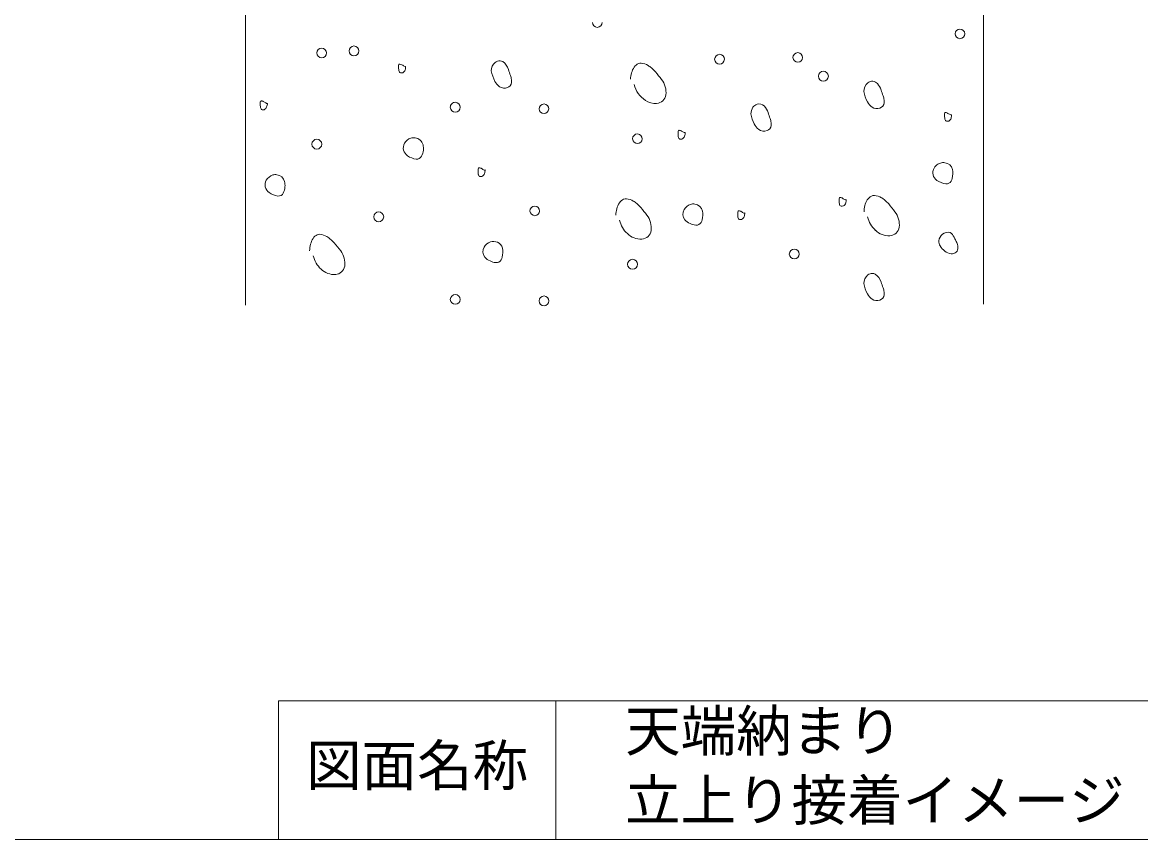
# Model space of a CAD drawing. Units: millimetres, scale not verified. Extents: x -1350 to 1350, y -943 to 920.
# Drawn here: x -35 to 772, y -880 to -291 of the extents above; entities that cross this region are included whole.
import ezdxf
from ezdxf.enums import TextEntityAlignment as Align

# ---------------------------------------------------------------- set-up
doc = ezdxf.new("R2010")
doc.units = ezdxf.units.MM
doc.header["$LTSCALE"] = 10
for name, color, linetype, lineweight in [('D-0', 7, 'Continuous', 18), ('E-E', 7, 'Continuous', 18), ('F-F', 7, 'Continuous', 18)]:
    doc.layers.add(name, color=color, linetype=linetype, lineweight=lineweight)
doc.layers.add('E-0', color=7, linetype='Continuous')
doc.styles.add('ＭＳ ゴシック', font='')
doc.styles.get('ＭＳ ゴシック').set_extended_font_data('MS Gothic')

msp = doc.modelspace()

# ---------------------------------------------------------------- linework, layer by layer
at = {"layer": 'D-0'}
msp.add_line((658.32, 67.79), (658.32, -494.01), dxfattribs=at)
msp.add_lwpolyline([(126.32, -494.61), (126.32, -237.01), (658.32, 67.79)], dxfattribs=at)
for centre, radius, start, end in [((380.12, -290.82), 3.6, 179.89907, 266.82778), ((379.79, -290.69), 3.73, 271.95125, 358.04875), ((641.42, -299.12), 3.5, 91.66375, 178.33625), ((641.27, -299.27), 3.66, 4.03963, 89.23352), ((641.52, -299.02), 3.6, 179.89907, 266.82778), ((641.19, -298.89), 3.73, 271.95125, 358.04875), ((181.3, -313), 3.59, 92.91793, 177.08207), ((181.32, -312.82), 3.6, 179.89907, 266.82778), ((181.01, -313.14), 3.72, 4.95602, 88.31713), ((180.99, -312.69), 3.73, 271.95125, 358.04875), ((204.65, -311.54), 3.73, 91.95125, 178.04875), ((204.65, -311.29), 3.73, 181.95125, 268.04875), ((204.39, -311.54), 3.73, 1.95123, 88.04873), ((204.39, -311.29), 3.73, 271.95127, 358.04877), ((468.25, -317.54), 3.73, 91.95125, 178.04875), ((468, -317.34), 3.52, 358.70516, 88.02169), ((524.65, -316.34), 3.73, 91.95125, 178.04875), ((524.4, -316.14), 3.52, 358.70516, 88.02169), ((238.61, -322.2), 1.93, 150.81741, 192.45081), ((237.48, -321.68), 0.708, 90.31747, 142.81263), ((237.34, -324.78), 3.8, 62.08387, 87.87941), ((249.28, -306.12), 18.36, 236.41813, 244.52989), ((311.38, -325.71), 7.86, 130.26241, 180.73651), ((309.47, -323.51), 4.94, 108.24096, 129.86825), ((309.55, -323.05), 4.54, 60.63249, 111.06971), ((305.71, -327.84), 10.65, 16.52888, 55.26338), ((412.47, -327.04), 7.18, 114.28137, 146.29332), ((411.13, -324.73), 4.54, 85.10612, 110.8331), ((410.73, -330.92), 10.74, 57.6228, 85.78477), ((407.21, -337.07), 17.82, 48.64898, 58.64488), ((468.25, -317.29), 3.73, 181.95125, 268.04875), ((467.86, -317.37), 3.66, 274.03963, 359.23352), ((524.63, -315.89), 3.72, 184.95602, 268.31713), ((524.4, -316.09), 3.52, 271.97436, 358.02564), ((249.9, -323.55), 13.21, 175.94389, 188.73072), ((239.53, -325.13), 2.73, 188.97802, 213.52299), ((238.47, -325.77), 1.49, 215.60092, 256.40616), ((238.82, -324.69), 2.62, 254.59815, 289.75133), ((238.13, -324.18), 3.37, 297.79289, 344.8875), ((241.19, -321.14), 1.56, 276.81946, 289.66158), ((233.78, -322.75), 7.94, 343.14568, 0.9888), ((328.19, -321.61), 25.02, 189.66662, 207.93315), ((755.07, -186.21), 460.51, 197.517, 198.08675), ((299.19, -334.9), 19.01, 8.35718, 17.51893), ((420.59, -331.97), 16.67, 147.6945, 179.48393), ((397.92, -347.63), 31.88, 41.33753, 48.66247), ((325.13, -410.43), 128.02, 37.77233, 40.9211), ((543.05, -329.74), 3.73, 91.95125, 178.04875), ((543.05, -329.49), 3.73, 181.95125, 268.04875), ((542.79, -329.74), 3.73, 1.95125, 88.04875), ((542.79, -329.49), 3.73, 271.95125, 358.04875), ((316.36, -327.81), 11.67, 208.23779, 233.5005), ((312.88, -331.91), 6.31, 236.77888, 290.80559), ((313.71, -333.68), 4.37, 288.82682, 352.45428), ((309.83, -333.35), 8.26, 353.70353, 8.45832), ((424.63, -331.47), 18.57, 192.88824, 237.25642), ((414.12, -341.34), 15.35, 353.58655, 37.39742), ((580.42, -340.63), 8.3, 131.6829, 179.87703), ((578.68, -338.64), 5.65, 112.44525, 131.94622), ((578, -337.7), 4.54, 81.63934, 109.03913), ((577.43, -339.2), 6.11, 43.47486, 78.35514), ((573.38, -342.95), 11.63, 16.68481, 43.17822), ((422.06, -341.83), 7.42, 275.07409, 350.45893), ((596.79, -336.41), 25.02, 189.66662, 207.93315), ((438.61, -392.23), 155.11, 18.17236, 19.82887), ((568.52, -349.42), 18.33, 8.18501, 17.69111), ((139.19, -348.93), 2.29, 148.50166, 187.0974), ((165.32, -348.81), 28.41, 180.8263, 186.85289), ((139.75, -351.83), 2.65, 187.79402, 212.85226), ((137.88, -348.21), 0.798, 94.36495, 143.40822), ((138.63, -352.5), 1.35, 215.06497, 256.89633), ((137.85, -349.31), 1.89, 62.09278, 91.00999), ((138.98, -351.29), 2.61, 255.27672, 286.36019), ((136.9, -352.39), 5.1, 59.14478, 68.90643), ((146.29, -339.15), 11.15, 232.62739, 244.22423), ((138.29, -350.64), 3.46, 294.4507, 340.88907), ((141.83, -347.51), 1.73, 256.99557, 279.63506), ((133.34, -348.64), 8.8, 339.09594, 356.22589), ((277.52, -352.01), 3.6, 89.93424, 180.06576), ((277.65, -351.89), 3.73, 181.95125, 268.04875), ((277.39, -352.14), 3.73, 1.95125, 88.04875), ((277.39, -351.89), 3.73, 271.95125, 358.04875), ((341.65, -353.34), 3.73, 91.95127, 178.04877), ((341.63, -352.89), 3.72, 184.95601, 268.31712), ((341.4, -353.14), 3.52, 358.70516, 88.02169), ((341.4, -353.09), 3.52, 271.97436, 358.02564), ((421.77, -336.16), 13.09, 236.66239, 274.14171), ((498.1, -356.43), 7.39, 143.50374, 182.96585), ((496.81, -355.15), 5.59, 107.54608, 146.19372), ((496.52, -354.86), 5.24, 46.60049, 105.54283), ((491.08, -360.08), 12.77, 19.49766, 44.94488), ((584.96, -342.61), 11.67, 208.23779, 233.5005), ((581.48, -346.71), 6.31, 236.77888, 290.80559), ((582.26, -348.38), 4.48, 289.07327, 352.92683), ((578.39, -348.03), 8.36, 353.79163, 8.37022), ((513.59, -353.68), 23.09, 187.81278, 206.7694), ((942.27, -217.21), 460.51, 197.517, 198.08675), ((486.39, -365.9), 19.01, 8.35718, 17.51893), ((632.19, -357), 1.92, 150.64664, 192.62159), ((643.2, -358.39), 12.92, 175.68713, 189.48445), ((632.91, -360.13), 2.48, 188.90636, 215.0759), ((631.04, -356.44), 0.648, 89.92728, 143.20282), ((631.85, -360.79), 1.23, 218.44366, 264.14443), ((630.98, -357.92), 2.12, 61.31223, 88.37963), ((632.42, -359.49), 2.62, 254.59815, 289.75133), ((629.59, -361.78), 6.21, 59.72108, 67.14882), ((639.84, -345.57), 12.97, 236.73521, 247.06208), ((631.73, -358.98), 3.37, 297.79289, 344.8875), ((634.75, -355.83), 1.69, 271.11071, 289.87224), ((627.38, -357.55), 7.94, 343.14568, 0.9888), ((440.05, -369.95), 1.95, 145.75129, 187.76767), ((471.39, -369.63), 33.27, 181.01559, 186.36719), ((439.02, -369.36), 0.769, 89.75196, 138.53912), ((438.97, -370.77), 2.18, 61.68453, 88.59824), ((437.68, -374.39), 6.01, 59.59219, 67.27771), ((445.66, -362.94), 7.99, 231.77622, 246.67571), ((442.8, -368.74), 1.57, 258.97, 289.39984), ((434.41, -369.73), 8.93, 339.35381, 356.86887), ((503.56, -358.65), 11.89, 207.14443, 232.12431), ((500.03, -362.65), 6.57, 234.97341, 290.35784), ((500.91, -364.68), 4.37, 288.82682, 352.45428), ((497.03, -364.35), 8.26, 353.70353, 8.45832), ((177.85, -378.74), 3.73, 91.95125, 178.04875), ((177.85, -378.49), 3.73, 181.95125, 268.04875), ((177.59, -378.74), 3.73, 1.95125, 88.04875), ((177.59, -378.49), 3.73, 271.95125, 358.04875), ((246.83, -381.3), 6.76, 150.91697, 237.33559), ((248.79, -382.86), 9.25, 110.73579, 148.38354), ((247.28, -382.06), 8.04, 81.15014, 102.66817), ((247.85, -380.79), 6.71, 15.33411, 84.2818), ((409.05, -374.94), 3.73, 91.95125, 178.04875), ((409.03, -374.49), 3.72, 184.95602, 268.31713), ((408.72, -374.81), 3.6, 359.89917, 86.82768), ((408.74, -374.63), 3.59, 272.91793, 357.08207), ((441.16, -372.93), 2.87, 187.68219, 211.62546), ((439.85, -373.71), 1.34, 212.45592, 255.65986), ((440.02, -372.21), 2.85, 259.80602, 288.36521), ((439.41, -371.71), 3.54, 295.1419, 340.75966), ((245.06, -382.38), 9.49, 329.21455, 356.50475), ((241.11, -381.73), 13.49, 354.7855, 11.60638), ((251.06, -376), 13.53, 234.36705, 262.6105), ((249.64, -385.41), 4.02, 265.45666, 332.95148), ((630.46, -400.74), 9.18, 122.45129, 147.54871), ((628.77, -397.95), 5.92, 104.21078, 123.1155), ((629.37, -399.5), 7.57, 81.45555, 105.74198), ((629.9, -398.16), 6.17, 12.55037, 84.39286), ((149.19, -409.46), 9.25, 110.73579, 148.38354), ((147.87, -407.7), 7.16, 80.89785, 105.79145), ((148.24, -407.02), 6.43, 12.64232, 83.24577), ((308.74, -398.62), 14.69, 174.50616, 186.93517), ((295.99, -396.8), 1.92, 150.64664, 192.62159), ((296.37, -400.1), 2.23, 187.57392, 214.81419), ((294.84, -396.24), 0.648, 89.92728, 143.20282), ((295.44, -400.7), 1.13, 217.1308, 264.01429), ((294.78, -397.72), 2.12, 61.31223, 88.37963), ((296.02, -399.16), 2.75, 255.23261, 284.76739), ((293.39, -401.58), 6.21, 59.72108, 67.14882), ((301.46, -389.94), 7.99, 231.77622, 246.67571), ((295.48, -398.8), 3.26, 292.33441, 340.69641), ((298.6, -395.74), 1.57, 258.97, 289.39984), ((290.32, -396.75), 8.81, 339.23864, 356.98403), ((628.44, -399.2), 6.64, 149.41006, 236.16508), ((622.58, -399.7), 13.65, 344.63061, 12.19689), ((147.02, -407.97), 6.61, 149.51008, 237.04271), ((145.24, -409.16), 9.54, 330.65649, 358.34903), ((140.6, -408.48), 14.21, 356.15087, 11.63654), ((632.71, -393.77), 13.54, 233.94649, 263.2581), ((631.63, -403.52), 3.73, 262.17376, 333.31872), ((627.99, -401.2), 8.04, 330.19184, 344.74166), ((151.48, -402.4), 13.73, 234.06345, 262.64768), ((150.04, -412.11), 3.91, 265.2407, 333.92718), ((402.08, -425.08), 7.43, 115.17104, 146.28106), ((400.7, -422.79), 4.78, 87.40796, 111.88813), ((400.13, -428.72), 10.74, 57.6228, 85.78477), ((556.19, -418.2), 1.92, 150.64664, 192.62159), ((567.2, -419.59), 12.92, 175.68713, 189.48445), ((555.04, -417.64), 0.648, 89.92728, 143.20282), ((554.98, -419.12), 2.12, 61.31223, 88.37963), ((553.59, -422.98), 6.21, 59.72108, 67.14882), ((563.84, -406.77), 12.97, 236.73521, 247.06208), ((558.75, -417.03), 1.69, 271.11071, 289.87224), ((551.38, -418.75), 7.94, 343.14568, 0.9888), ((588.18, -426.93), 15.87, 148.99184, 181.75564), ((581.06, -422.81), 7.64, 117.58077, 147.96738), ((579.5, -420.42), 4.81, 87.3576, 114.25887), ((578.94, -426.71), 11.12, 58.21996, 85.99629), ((575.92, -432.16), 17.35, 49.35572, 59.21139), ((568.42, -440.7), 28.71, 41.32518, 49.09151), ((335.05, -426.94), 3.73, 91.95125, 178.04875), ((335.03, -426.49), 3.72, 184.95602, 268.31713), ((334.72, -426.81), 3.6, 359.89917, 86.82768), ((334.74, -426.63), 3.59, 272.91793, 357.08207), ((410.16, -429.91), 16.84, 147.86576, 179.6635), ((396.61, -434.87), 17.82, 48.64898, 58.64488), ((387.32, -445.43), 31.88, 41.33753, 48.66247), ((314.53, -508.23), 128.02, 37.77233, 40.9211), ((447.71, -429.12), 6.15, 147.49255, 219.77836), ((450.39, -430.66), 9.25, 110.73579, 148.38354), ((449.07, -428.9), 7.16, 80.89785, 105.79145), ((449.44, -428.22), 6.43, 12.64232, 83.24577), ((442.92, -429.62), 13.1, 344.36489, 12.3826), ((483.05, -427.95), 1.95, 145.75129, 187.76767), ((482.02, -427.36), 0.769, 89.75196, 138.53912), ((481.97, -428.77), 2.18, 61.68453, 88.59824), ((480.68, -432.39), 6.01, 59.59219, 67.27771), ((488.66, -420.94), 7.99, 231.77622, 246.67571), ((556.91, -421.33), 2.48, 188.90636, 215.0759), ((555.85, -421.99), 1.23, 218.44366, 264.14443), ((556.42, -420.69), 2.62, 254.59815, 289.75133), ((555.73, -420.18), 3.37, 297.79289, 344.8875), ((523.36, -479.64), 88.27, 36.27449, 40.99591), ((222.45, -431.14), 3.73, 91.95125, 178.04875), ((222.45, -430.89), 3.73, 181.95125, 268.04875), ((222.19, -431.14), 3.73, 1.95125, 88.04875), ((222.19, -430.89), 3.73, 271.95125, 358.04875), ((414.35, -429.19), 18.9, 192.9041, 227.52078), ((403.52, -439.14), 15.35, 353.58655, 37.39742), ((451.05, -425.92), 10.78, 221.48605, 246.99054), ((451.42, -433.3), 3.74, 262.32863, 333.16385), ((447.95, -431.02), 7.88, 329.74335, 344.31121), ((505.98, -428.05), 24.86, 180.37841, 187.63719), ((483.66, -431.07), 2.34, 186.97869, 213.88697), ((482.63, -431.66), 1.16, 217.91626, 264.46215), ((483.22, -430.16), 2.75, 255.23261, 284.76739), ((482.68, -429.8), 3.26, 292.33441, 340.69641), ((485.8, -426.74), 1.57, 258.97, 289.39984), ((477.52, -427.75), 8.81, 339.23864, 356.98404), ((593.83, -426.29), 19.69, 193.90188, 227.22479), ((582.32, -436.74), 15.35, 353.58655, 37.39742), ((411.19, -433.27), 13.77, 225.72421, 273.8563), ((411.46, -439.63), 7.42, 275.07409, 350.45893), ((452.77, -422.99), 14.14, 245.23493, 262.50367), ((590, -431.06), 13.59, 225.40576, 273.89089), ((590.26, -437.23), 7.42, 275.07409, 350.45893), ((632.62, -448.11), 5.95, 73.429, 129.02879), ((628.98, -449.91), 9.2, 27.82278, 54.54908), ((189.61, -455.52), 17.09, 148.36333, 179.64342), ((181.25, -450.6), 7.39, 116.09923, 146.87688), ((179.72, -448.07), 4.46, 87.40218, 112.68187), ((179.16, -454.72), 11.13, 58.25045, 86.09723), ((176.01, -460.19), 17.44, 49.05234, 58.89291), ((168.11, -469.28), 29.49, 41.36912, 49.0416), ((117.84, -512.81), 95.98, 36.57403, 41.03314), ((305.88, -457.29), 8.79, 109.71285, 149.40649), ((304.88, -456.3), 7.55, 66.61589, 105.08154), ((305.69, -454.94), 5.98, 12.77312, 68.51844), ((632.37, -448.71), 6.27, 175.43879, 211.78068), ((633.22, -449.2), 7.17, 127.2741, 172.09234), ((592.5, -470.23), 50.96, 25.69378, 28.8822), ((622.21, -456.12), 18.07, 16.67375, 26.22172), ((631.19, -453.36), 8.68, 1.85497, 16.20026), ((193.55, -454.79), 18.9, 192.9041, 227.52078), ((182.88, -464.65), 15.05, 352.40977, 36.88277), ((303.51, -456.12), 6.15, 147.49255, 219.77836), ((298.18, -456.5), 13.65, 344.63061, 12.19689), ((522.05, -457.94), 3.73, 91.95125, 178.04875), ((521.97, -457.56), 3.66, 184.03963, 269.23352), ((521.79, -457.94), 3.73, 1.95125, 88.04875), ((522, -457.69), 3.52, 268.70516, 358.02169), ((637.37, -445.96), 11.97, 210.3628, 258.47998), ((635.61, -453.45), 4.3, 261.50344, 316.28317), ((635.1, -453.31), 4.77, 319.43817, 2.8705), ((190.59, -465.33), 7.33, 275.69631, 349.70778), ((306.85, -452.92), 10.78, 221.48605, 246.99054), ((308.57, -449.99), 14.14, 245.23493, 262.50367), ((307.23, -460.32), 3.73, 262.17376, 333.31872), ((303.59, -458), 8.04, 330.19184, 344.74166), ((405.45, -465.34), 3.73, 91.95125, 178.04875), ((405.45, -465.09), 3.73, 181.95125, 268.04875), ((405.19, -465.34), 3.73, 1.95125, 88.04875), ((405.19, -465.09), 3.73, 271.95125, 358.04875), ((190.39, -458.87), 13.77, 225.72421, 273.8563), ((579.98, -478.91), 7.86, 130.26241, 180.73651), ((578.07, -476.71), 4.94, 108.24096, 129.86825), ((578.04, -476.53), 4.76, 61.70628, 108.61592), ((574.6, -480.97), 10.35, 16.62001, 56.60157), ((596.79, -474.81), 25.02, 189.66662, 207.93315), ((438.61, -530.63), 155.11, 18.17236, 19.82887), ((568.52, -487.82), 18.33, 8.18501, 17.69111), ((277.65, -490.74), 3.73, 91.95125, 178.04875), ((277.63, -490.29), 3.72, 184.95602, 268.31713), ((277.39, -490.74), 3.73, 1.95125, 88.04875), ((277.53, -490.42), 3.6, 269.89917, 356.82768), ((341.65, -491.74), 3.73, 91.95127, 178.04877), ((341.65, -491.49), 3.73, 181.95123, 268.04873), ((341.4, -491.54), 3.52, 358.70516, 88.02169), ((341.26, -491.57), 3.66, 274.03963, 359.23352), ((584.96, -481.01), 11.67, 208.23779, 233.5005), ((581.48, -485.11), 6.31, 236.77888, 290.80559), ((582.26, -486.78), 4.48, 289.07327, 352.92683), ((578.39, -486.43), 8.36, 353.79163, 8.37022)]:
    msp.add_arc(centre, radius, start, end, dxfattribs=at)
at = {"layer": 'F-F'}
for p, q in [((150, -880), (150, -780)), ((1350, -780), (150, -780)), ((350, -880), (350, -780))]:
    msp.add_line(p, q, dxfattribs=at)
msp.add_lwpolyline([(-1350, 920), (1350, 920), (1350, -880), (-1350, -880)], dxfattribs=at)

# ---------------------------------------------------------------- texts
at = {"layer": 'E-0', "style": 'ＭＳ ゴシック'}
for s, p in [('天端納まり', (400, -825)), ('立上り接着イメージ', (400, -875))]:
    msp.add_text(s, height=29.33, dxfattribs=at).set_placement(p, align=Align.BOTTOM_LEFT)
at = {"layer": 'E-E', "style": 'ＭＳ ゴシック'}
msp.add_text('図面名称', height=29.33, dxfattribs=at).set_placement((170, -850), align=Align.BOTTOM_LEFT)

doc.saveas('drawing.dxf')
